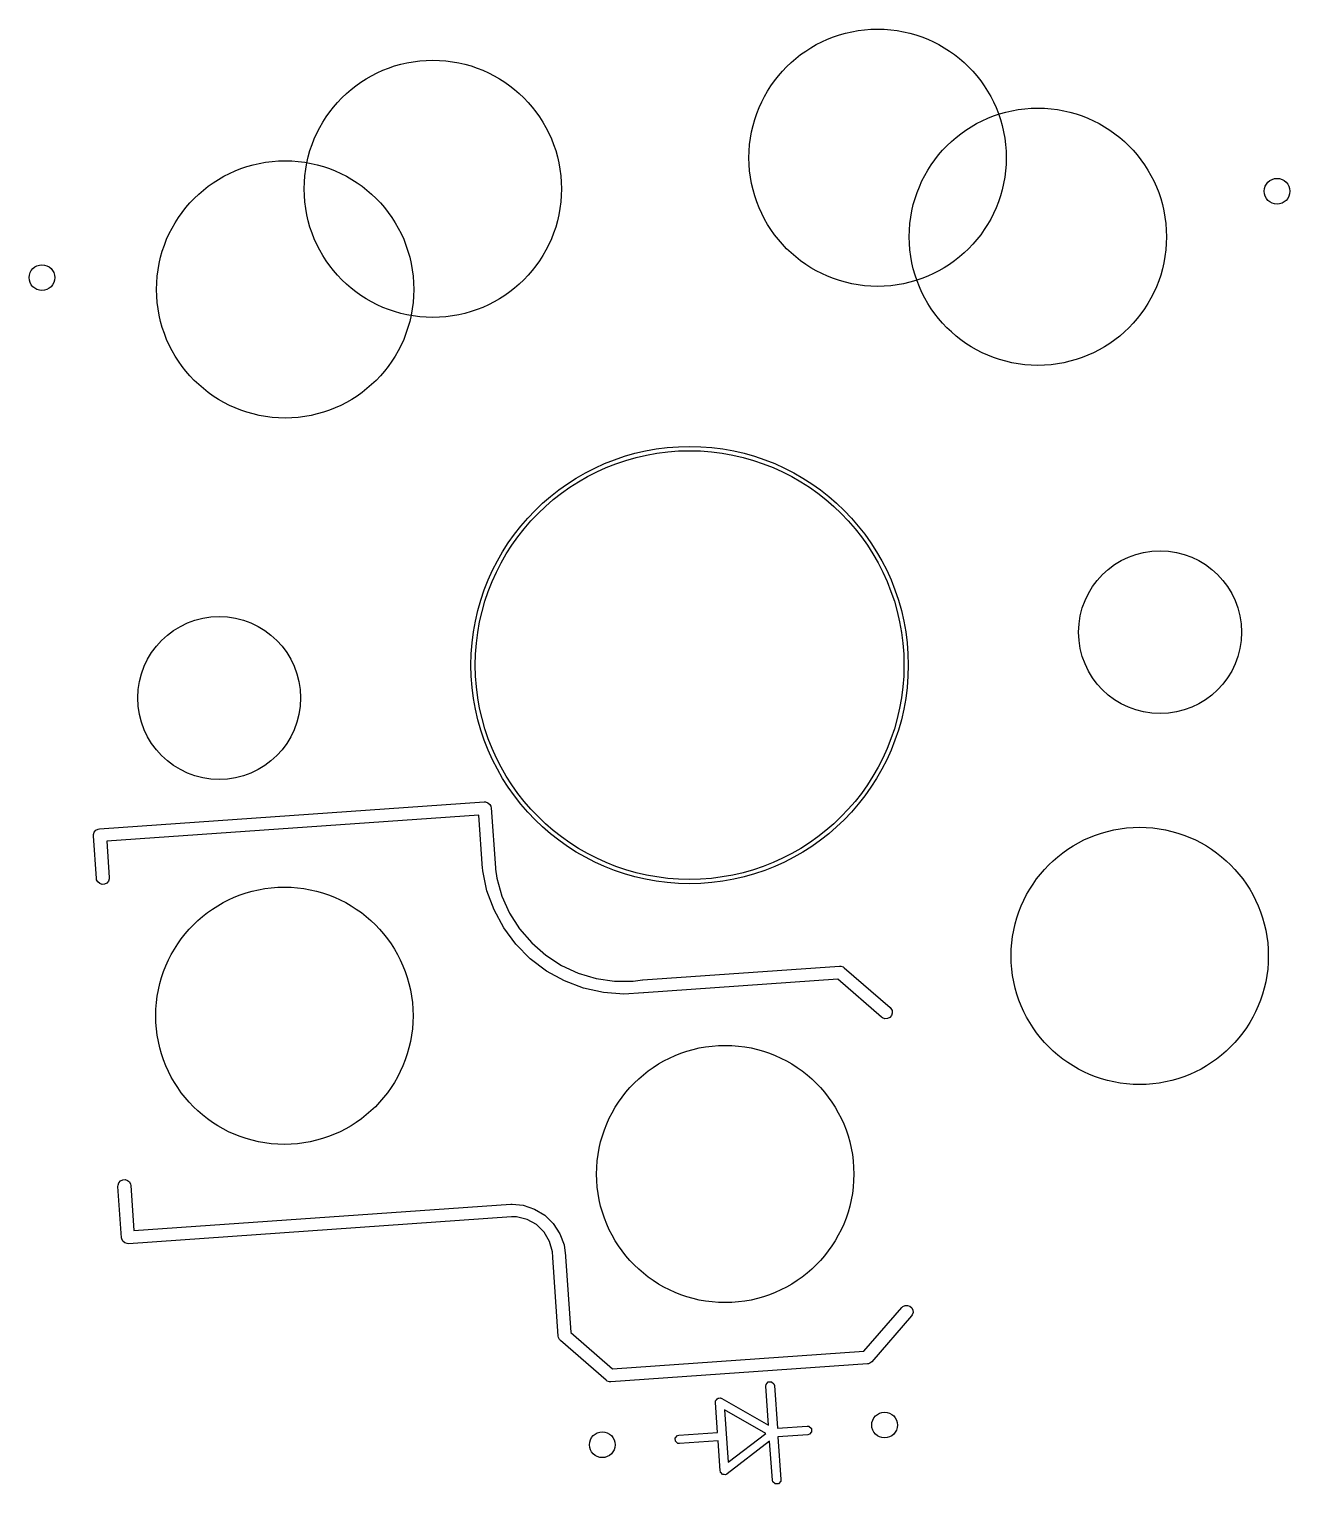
# Model space of a CAD drawing. Extents: x 2.61 to 8.57, y -5.64 to -1.89.
# Drawn here: x 4.288 to 4.867, y -4.376 to -3.708 of the extents above; entities that cross this region are included whole.
import ezdxf

# ---------------------------------------------------------------- set-up
doc = ezdxf.new("R2010")
doc.units = 0
doc.header["$MEASUREMENT"] = 0
doc.layers.add('BLACK', color=7, linetype='CONTINUOUS')

msp = doc.modelspace()

# ---------------------------------------------------------------- linework, layer by layer
at = {"layer": 'BLACK', "linetype": 'CONTINUOUS'}
for p, q in [((4.32005, -4.07528), (4.49679, -4.06292)), ((4.49679, -4.06292), (4.49736, -4.06294)), ((4.49736, -4.06294), (4.49846, -4.06331)), ((4.49846, -4.06331), (4.49933, -4.06406)), ((4.49933, -4.06406), (4.49976, -4.06493)), ((4.49976, -4.06493), (4.49984, -4.06509)), ((4.49984, -4.06509), (4.49994, -4.06566)), ((4.49994, -4.06566), (4.50186, -4.09316)), ((4.49425, -4.06902), (4.32341, -4.08097)), ((4.49597, -4.09357), (4.49425, -4.06902)), ((4.31731, -4.07843), (4.31733, -4.07785)), ((4.31869, -4.09807), (4.31731, -4.07843)), ((4.31733, -4.07785), (4.31769, -4.07676)), ((4.31769, -4.07676), (4.31845, -4.07589)), ((4.31845, -4.07589), (4.31948, -4.07538)), ((4.31948, -4.07538), (4.32005, -4.07528)), ((4.32341, -4.08097), (4.32458, -4.09766)), ((4.49607, -4.09414), (4.49597, -4.09357)), ((4.49605, -4.09456), (4.49611, -4.09422)), ((4.498, -4.10372), (4.49605, -4.09455)), ((4.49605, -4.09455), (4.49605, -4.09456)), ((4.49611, -4.09422), (4.49607, -4.09414)), ((4.50186, -4.09316), (4.50185, -4.09364)), ((4.50185, -4.09364), (4.50189, -4.09374)), ((4.50189, -4.09374), (4.5019, -4.09374)), ((4.5019, -4.09374), (4.50249, -4.09797)), ((4.31878, -4.09864), (4.31869, -4.09807)), ((4.3193, -4.09967), (4.31878, -4.09864)), ((4.32017, -4.10043), (4.3193, -4.09967)), ((4.32126, -4.10079), (4.32017, -4.10043)), ((4.32241, -4.10071), (4.32126, -4.10079)), ((4.32344, -4.1002), (4.32241, -4.10071)), ((4.32419, -4.09933), (4.32344, -4.1002)), ((4.32456, -4.09824), (4.32419, -4.09933)), ((4.32458, -4.09766), (4.32456, -4.09824)), ((4.50249, -4.09797), (4.50486, -4.10619)), ((4.50124, -4.11252), (4.498, -4.10372)), ((4.50486, -4.10619), (4.50839, -4.11398)), ((4.5057, -4.12076), (4.50124, -4.11252)), ((4.50839, -4.11398), (4.51298, -4.1212)), ((4.51129, -4.12829), (4.5057, -4.12076)), ((4.51298, -4.1212), (4.51856, -4.12768)), ((4.51856, -4.12768), (4.525, -4.13331)), ((4.5179, -4.13494), (4.51129, -4.12829)), ((4.525, -4.13331), (4.53218, -4.13796)), ((4.52538, -4.14059), (4.5179, -4.13494)), ((4.53359, -4.14512), (4.52538, -4.14059)), ((4.53218, -4.13796), (4.53994, -4.14155)), ((4.53994, -4.14155), (4.54814, -4.14399)), ((4.56959, -4.14466), (4.65992, -4.13834)), ((4.65992, -4.13834), (4.6605, -4.13836)), ((4.6605, -4.13836), (4.6616, -4.13872)), ((4.6616, -4.13872), (4.6616, -4.13872)), ((4.6616, -4.13872), (4.66207, -4.13906)), ((4.66207, -4.13906), (4.68308, -4.15732)), ((4.54236, -4.14843), (4.53359, -4.14512)), ((4.54814, -4.14399), (4.5566, -4.14524)), ((4.5566, -4.14524), (4.56516, -4.14527)), ((4.56516, -4.14527), (4.56939, -4.14468)), ((4.56939, -4.14468), (4.56939, -4.14468)), ((4.56939, -4.14468), (4.56943, -4.14469)), ((4.56943, -4.14469), (4.56959, -4.14466)), ((4.65912, -4.14432), (4.57001, -4.15055)), ((4.6792, -4.16178), (4.65912, -4.14432)), ((4.55151, -4.15045), (4.54236, -4.14843)), ((4.56086, -4.15116), (4.55151, -4.15045)), ((4.56993, -4.15055), (4.56086, -4.15116)), ((4.57001, -4.15055), (4.56993, -4.15055)), ((4.6837, -4.16102), (4.68295, -4.16189)), ((4.68308, -4.15732), (4.68348, -4.15774)), ((4.68348, -4.15774), (4.68399, -4.15877)), ((4.68407, -4.15992), (4.6837, -4.16102)), ((4.68399, -4.15877), (4.68407, -4.15992)), ((4.67968, -4.16211), (4.6792, -4.16178)), ((4.68077, -4.16248), (4.67968, -4.16211)), ((4.68192, -4.1624), (4.68077, -4.16248)), ((4.68295, -4.16189), (4.68192, -4.1624)), ((4.32857, -4.23946), (4.32859, -4.23888)), ((4.33022, -4.26302), (4.32857, -4.23946)), ((4.32859, -4.23888), (4.32895, -4.23779)), ((4.32895, -4.23779), (4.32971, -4.23692)), ((4.32971, -4.23692), (4.33074, -4.2364)), ((4.33074, -4.2364), (4.33189, -4.23632)), ((4.33189, -4.23632), (4.33298, -4.23669)), ((4.33298, -4.23669), (4.33385, -4.23744)), ((4.33385, -4.23744), (4.33437, -4.23847)), ((4.33437, -4.23847), (4.33446, -4.23905)), ((4.33446, -4.23905), (4.33591, -4.25966)), ((4.33591, -4.25966), (4.50891, -4.24757)), ((4.50891, -4.24757), (4.50904, -4.24757)), ((4.50904, -4.24757), (4.50907, -4.24756)), ((4.50907, -4.24756), (4.50924, -4.24758)), ((4.50924, -4.24758), (4.50949, -4.24758)), ((4.50949, -4.24758), (4.50956, -4.24761)), ((4.50956, -4.24761), (4.51456, -4.24809)), ((4.51456, -4.24809), (4.5198, -4.24984)), ((4.50924, -4.25346), (4.33337, -4.26576)), ((4.51163, -4.25343), (4.50924, -4.25346)), ((4.51641, -4.25463), (4.51163, -4.25343)), ((4.52072, -4.25703), (4.51641, -4.25463)), ((4.5198, -4.24984), (4.52451, -4.2527)), ((4.52451, -4.2527), (4.52847, -4.25654)), ((4.52426, -4.26047), (4.52072, -4.25703)), ((4.52679, -4.2647), (4.52426, -4.26047)), ((4.52847, -4.25654), (4.53148, -4.26117)), ((4.53148, -4.26117), (4.53338, -4.26635)), ((4.33032, -4.26359), (4.33022, -4.26302)), ((4.33083, -4.26462), (4.33032, -4.26359)), ((4.3317, -4.26538), (4.33083, -4.26462)), ((4.33279, -4.26575), (4.3317, -4.26538)), ((4.33337, -4.26576), (4.33279, -4.26575)), ((4.33279, -4.26575), (4.33279, -4.26575)), ((4.52814, -4.26944), (4.52679, -4.2647)), ((4.53338, -4.26635), (4.53402, -4.27131)), ((4.52818, -4.27191), (4.52814, -4.26944)), ((4.52819, -4.27194), (4.52818, -4.27191)), ((4.52818, -4.27191), (4.52818, -4.27191)), ((4.52818, -4.27207), (4.52819, -4.27194)), ((4.53071, -4.3082), (4.52818, -4.27207)), ((4.53402, -4.27131), (4.53408, -4.27166)), ((4.53408, -4.27166), (4.53652, -4.30657)), ((4.67106, -4.31516), (4.68852, -4.29507)), ((4.68852, -4.29507), (4.68895, -4.29468)), ((4.68895, -4.29468), (4.68998, -4.29416)), ((4.68998, -4.29416), (4.69113, -4.29408)), ((4.69113, -4.29408), (4.69222, -4.29445)), ((4.69222, -4.29445), (4.69309, -4.2952)), ((4.69309, -4.2952), (4.6936, -4.29623)), ((4.69298, -4.29895), (4.67472, -4.31996)), ((4.69332, -4.29848), (4.69298, -4.29895)), ((4.69368, -4.29738), (4.69332, -4.29848)), ((4.6936, -4.29623), (4.69368, -4.29738)), ((4.53081, -4.30877), (4.53071, -4.3082)), ((4.53652, -4.30657), (4.55568, -4.32323)), ((4.53132, -4.3098), (4.53081, -4.30877)), ((4.53172, -4.31022), (4.53132, -4.3098)), ((4.55273, -4.32849), (4.53172, -4.31022)), ((4.55568, -4.32323), (4.67106, -4.31516)), ((4.6727, -4.32097), (4.55487, -4.32921)), ((4.67327, -4.32087), (4.6727, -4.32097)), ((4.67378, -4.32061), (4.67327, -4.32087)), ((4.6743, -4.32036), (4.67378, -4.32061)), ((4.67472, -4.31996), (4.6743, -4.32036)), ((4.5532, -4.32882), (4.55273, -4.32849)), ((4.55429, -4.32919), (4.5532, -4.32882)), ((4.55487, -4.32921), (4.55429, -4.32919)), ((4.55429, -4.32919), (4.55429, -4.32919)), ((4.62605, -4.33113), (4.62614, -4.33037)), ((4.6273, -4.34907), (4.62605, -4.33113)), ((4.62614, -4.33037), (4.62713, -4.32924)), ((4.62713, -4.32924), (4.62864, -4.32913)), ((4.62864, -4.32913), (4.62977, -4.33012)), ((4.62977, -4.33012), (4.62997, -4.33086)), ((4.62997, -4.33086), (4.63135, -4.3505)), ((4.60289, -4.33867), (4.60293, -4.33839)), ((4.60386, -4.35242), (4.60289, -4.33867)), ((4.6029, -4.33829), (4.60295, -4.3382)), ((4.60293, -4.33839), (4.6029, -4.33829)), ((4.60295, -4.3382), (4.60299, -4.33791)), ((4.60299, -4.33791), (4.60337, -4.33748)), ((4.60337, -4.33748), (4.60365, -4.33698)), ((4.60365, -4.33698), (4.60385, -4.33693)), ((4.60385, -4.33693), (4.60398, -4.33677)), ((4.60398, -4.33677), (4.60455, -4.33673)), ((4.60455, -4.33673), (4.6051, -4.33658)), ((4.6051, -4.33658), (4.60538, -4.33668)), ((4.60538, -4.33668), (4.60548, -4.33667)), ((4.60548, -4.33667), (4.60556, -4.33673)), ((4.60556, -4.33673), (4.60583, -4.33683)), ((4.60583, -4.33683), (4.6273, -4.34907)), ((4.62598, -4.35285), (4.60708, -4.34207)), ((4.60708, -4.34207), (4.60876, -4.36615)), ((4.58445, -4.35499), (4.58544, -4.35386)), ((4.58456, -4.3565), (4.58445, -4.35499)), ((4.58544, -4.35386), (4.58618, -4.35366)), ((4.58618, -4.35366), (4.60386, -4.35242)), ((4.60876, -4.36615), (4.62598, -4.35285)), ((4.63135, -4.3505), (4.64509, -4.34954)), ((4.64537, -4.35346), (4.63162, -4.35442)), ((4.63162, -4.35442), (4.633, -4.37406)), ((4.64509, -4.34954), (4.64586, -4.34963)), ((4.64611, -4.35326), (4.64537, -4.35346)), ((4.64586, -4.34963), (4.64699, -4.35062)), ((4.6471, -4.35212), (4.64611, -4.35326)), ((4.64699, -4.35062), (4.6471, -4.35212)), ((4.58569, -4.35749), (4.58456, -4.3565)), ((4.58646, -4.35758), (4.58569, -4.35749)), ((4.60413, -4.35635), (4.58646, -4.35758)), ((4.60509, -4.37009), (4.60413, -4.35635)), ((4.62781, -4.3564), (4.60826, -4.37151)), ((4.62907, -4.37434), (4.62781, -4.3564)), ((4.60517, -4.37037), (4.60509, -4.37009)), ((4.60516, -4.37047), (4.60517, -4.37037)), ((4.60522, -4.37055), (4.60516, -4.37047)), ((4.60529, -4.37083), (4.60522, -4.37055)), ((4.60573, -4.37121), (4.60529, -4.37083)), ((4.60608, -4.37166), (4.60573, -4.37121)), ((4.60628, -4.37169), (4.60608, -4.37166)), ((4.60643, -4.37182), (4.60628, -4.37169)), ((4.607, -4.37178), (4.60643, -4.37182)), ((4.60757, -4.37186), (4.607, -4.37178)), ((4.60783, -4.37172), (4.60757, -4.37186)), ((4.60793, -4.37172), (4.60783, -4.37172)), ((4.608, -4.37164), (4.60793, -4.37172)), ((4.60826, -4.37151), (4.608, -4.37164)), ((4.62927, -4.37508), (4.62907, -4.37434)), ((4.63041, -4.37607), (4.62927, -4.37508)), ((4.6329, -4.37482), (4.63191, -4.37596)), ((4.633, -4.37406), (4.6329, -4.37482)), ((4.63191, -4.37596), (4.63041, -4.37607))]:
    msp.add_line(p, q, dxfattribs=at)
at = {"layer": 'BLACK'}
for centre, radius in [((4.67738, -3.76713), 0.05906), ((4.47315, -3.78141), 0.05906), ((4.75096, -3.80342), 0.05906), ((4.40534, -3.82759), 0.05906), ((4.86079, -3.78252), 0.00591), ((4.29367, -3.82218), 0.00591), ((4.59106, -4.00009), 0.10039), ((4.59106, -4.00009), 0.09843), ((4.80707, -3.98499), 0.0374), ((4.37505, -4.0152), 0.0374), ((4.79773, -4.13364), 0.05906), ((4.40499, -4.1611), 0.05906), ((4.6074, -4.23377), 0.05906), ((4.68058, -4.34903), 0.00591), ((4.55097, -4.35809), 0.00591)]:
    msp.add_circle(centre, radius, dxfattribs=at)

doc.saveas('drawing.dxf')
